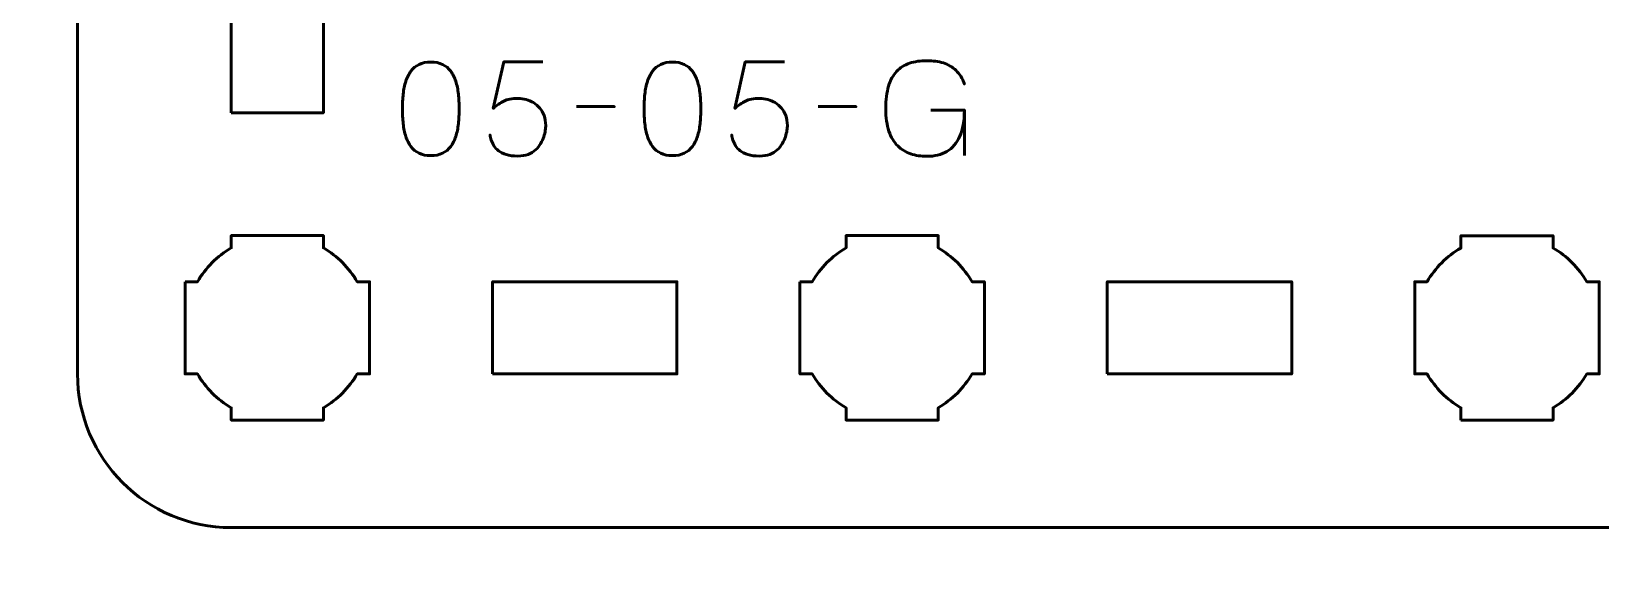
# Model space of a CAD drawing. Header units: centimetres. Extents: x -21 to 0, y -29.7 to 0.
# Drawn here: x -10.3 to -5.2, y -9.86 to -8.1 of the extents above; entities that cross this region are included whole.
import ezdxf

# ---------------------------------------------------------------- set-up
doc = ezdxf.new("R2010")
doc.units = ezdxf.units.CM
doc.header["$MEASUREMENT"] = 0
doc.layers.add('Layer 1', color=7, linetype='Continuous')

msp = doc.modelspace()

# ---------------------------------------------------------------- linework, layer by layer
at = {"layer": 'Layer 1', "lineweight": 53}
for points in [[(-9.65, -8.36222), (-9.35, -8.36222), (-9.35, -7.76222), (-9.65, -7.76222), (-9.65, -8.36222)], [(-8.8, -9.21222), (-8.2, -9.21222), (-8.2, -8.91222), (-8.8, -8.91222), (-8.8, -9.21222)], [(-6.8, -9.21222), (-6.2, -9.21222), (-6.2, -8.91222), (-6.8, -8.91222), (-6.8, -9.21222)]]:
    msp.add_lwpolyline(points, close=True, dxfattribs=at)
at = {"layer": 'Layer 1', "color": 1, "lineweight": 53}
msp.add_open_spline([(-21.00003, -29.19995), (-21.00003, -29.19995), (-21.00003, -2.89992), (-21.00003, -2.89992), (-21.00003, -2.89992), (-21.00003, -2.81709), (-20.93286, -2.74992), (-20.85003, -2.74992), (-20.85003, -2.74992), (-20.7672, -2.74992), (-20.70003, -2.68275), (-20.70003, -2.59992), (-20.70003, -2.59992), (-20.70003, -2.51709), (-20.7672, -2.44992), (-20.85003, -2.44992), (-20.85003, -2.44992), (-20.93286, -2.44992), (-21.00003, -2.38275), (-21.00003, -2.29992), (-21.00003, -2.29992), (-21.00003, -2.21709), (-20.93286, -2.14992), (-20.85003, -2.14992), (-20.85003, -2.14992), (-20.7672, -2.14992), (-20.70003, -2.08275), (-20.70003, -1.99992), (-20.70003, -1.99992), (-20.70003, -1.91709), (-20.7672, -1.84992), (-20.85003, -1.84992), (-20.85003, -1.84992), (-20.93286, -1.84992), (-21.00003, -1.78275), (-21.00003, -1.69992), (-21.00003, -1.69992), (-21.00003, -1.61709), (-20.93286, -1.54992), (-20.85003, -1.54992), (-20.85003, -1.54992), (-20.7672, -1.54992), (-20.70003, -1.48275), (-20.70003, -1.39992), (-20.70003, -1.39992), (-20.70003, -1.31709), (-20.7672, -1.24992), (-20.85003, -1.24992), (-20.85003, -1.24992), (-20.93286, -1.24992), (-21.00003, -1.18275), (-21.00003, -1.09992), (-21.00003, -1.09992), (-21.00003, -1.09992), (-21.00003, -0.49992), (-21.00003, -0.49992), (-21.00003, -0.49992), (-21.00003, -0.22295), (-20.77694, 0.00004), (-20.49994, 0.00004), (-20.49994, 0.00004), (-20.49994, 0.00004), (-0.50008, 0.00004), (-0.50008, 0.00004), (-0.50008, 0.00004), (-0.22294, 0.00004), (0.00002, -0.22295), (0.00002, -0.49992), (0.00002, -0.49992), (0.00002, -0.49992), (0.00002, -29.19995), (0.00002, -29.19995), (0.00002, -29.19995), (0.00002, -29.47695), (-0.22294, -29.70004), (-0.50008, -29.70004), (-0.50008, -29.70004), (-0.50008, -29.70004), (-20.49994, -29.70004), (-20.49994, -29.70004), (-20.49994, -29.70004), (-20.77694, -29.70004), (-21.00003, -29.47695), (-21.00003, -29.19995)], degree=3, knots=[0, 0, 0, 0, 0.047619, 0.047619, 0.047619, 0.047619, 0.0952381, 0.0952381, 0.0952381, 0.0952381, 0.1428571, 0.1428571, 0.1428571, 0.1428571, 0.1904762, 0.1904762, 0.1904762, 0.1904762, 0.2380952, 0.2380952, 0.2380952, 0.2380952, 0.2857143, 0.2857143, 0.2857143, 0.2857143, 0.3333333, 0.3333333, 0.3333333, 0.3333333, 0.3809524, 0.3809524, 0.3809524, 0.3809524, 0.4285714, 0.4285714, 0.4285714, 0.4285714, 0.4761905, 0.4761905, 0.4761905, 0.4761905, 0.5238095, 0.5238095, 0.5238095, 0.5238095, 0.5714286, 0.5714286, 0.5714286, 0.5714286, 0.6190476, 0.6190476, 0.6190476, 0.6190476, 0.6666667, 0.6666667, 0.6666667, 0.6666667, 0.7142857, 0.7142857, 0.7142857, 0.7142857, 0.7619048, 0.7619048, 0.7619048, 0.7619048, 0.8095238, 0.8095238, 0.8095238, 0.8095238, 0.8571429, 0.8571429, 0.8571429, 0.8571429, 0.9047619, 0.9047619, 0.9047619, 0.9047619, 0.952381, 0.952381, 0.952381, 0.952381, 1, 1, 1, 1], dxfattribs=at)
at = {"layer": 'Layer 1', "color": 3, "lineweight": 53}
msp.add_open_spline([(-10.15, -9.21222), (-10.15, -9.21222), (-10.15, -0.91222), (-10.15, -0.91222), (-10.15, -0.91222), (-10.15, -0.63613), (-9.92609, -0.41222), (-9.65, -0.41222), (-9.65, -0.41222), (-9.65, -0.41222), (-1.35, -0.41222), (-1.35, -0.41222), (-1.35, -0.41222), (-1.07391, -0.41222), (-0.85, -0.63613), (-0.85, -0.91222), (-0.85, -0.91222), (-0.85, -0.91222), (-0.85, -9.21222), (-0.85, -9.21222), (-0.85, -9.21222), (-0.85, -9.48831), (-1.07391, -9.71222), (-1.35, -9.71222), (-1.35, -9.71222), (-1.35, -9.71222), (-9.65, -9.71222), (-9.65, -9.71222), (-9.65, -9.71222), (-9.92609, -9.71222), (-10.15, -9.48831), (-10.15, -9.21222)], degree=3, knots=[0, 0, 0, 0, 0.125, 0.125, 0.125, 0.125, 0.25, 0.25, 0.25, 0.25, 0.375, 0.375, 0.375, 0.375, 0.5, 0.5, 0.5, 0.5, 0.625, 0.625, 0.625, 0.625, 0.75, 0.75, 0.75, 0.75, 0.875, 0.875, 0.875, 0.875, 1, 1, 1, 1], dxfattribs=at)
at = {"layer": 'Layer 1', "color": 5, "lineweight": 53}
for points, knots in [([(-9.00076, -8.50185), (-8.98595, -8.50178), (-8.97318, -8.49917), (-8.96252, -8.49409), (-8.96252, -8.49409), (-8.95194, -8.48901), (-8.94312, -8.48174), (-8.93607, -8.4725), (-8.93607, -8.4725), (-8.92908, -8.46319), (-8.92358, -8.45218), (-8.91949, -8.43948), (-8.91949, -8.43948), (-8.91546, -8.42678), (-8.91257, -8.41288), (-8.91095, -8.39764), (-8.91095, -8.39764), (-8.90925, -8.3824), (-8.90841, -8.36638), (-8.90848, -8.34945), (-8.90848, -8.34945), (-8.90841, -8.33259), (-8.90925, -8.31657), (-8.91095, -8.3014), (-8.91095, -8.3014), (-8.91257, -8.28623), (-8.91546, -8.27226), (-8.91949, -8.25956), (-8.91949, -8.25956), (-8.92358, -8.24693), (-8.92908, -8.23593), (-8.93607, -8.22654), (-8.93607, -8.22654), (-8.94312, -8.21723), (-8.95194, -8.20996), (-8.96252, -8.20488), (-8.96252, -8.20488), (-8.97318, -8.19973), (-8.98595, -8.19712), (-9.00076, -8.19705), (-9.00076, -8.19705), (-9.01558, -8.19712), (-9.02835, -8.19973), (-9.03901, -8.20488), (-9.03901, -8.20488), (-9.04959, -8.20996), (-9.05841, -8.21723), (-9.06546, -8.22654), (-9.06546, -8.22654), (-9.07245, -8.23593), (-9.07795, -8.24693), (-9.08204, -8.25956), (-9.08204, -8.25956), (-9.08607, -8.27226), (-9.08896, -8.28623), (-9.09058, -8.3014), (-9.09058, -8.3014), (-9.09227, -8.31657), (-9.09312, -8.33259), (-9.09305, -8.34945), (-9.09305, -8.34945), (-9.09312, -8.36638), (-9.09227, -8.3824), (-9.09058, -8.39764), (-9.09058, -8.39764), (-9.08896, -8.41288), (-9.08607, -8.42678), (-9.08204, -8.43948), (-9.08204, -8.43948), (-9.07795, -8.45218), (-9.07245, -8.46319), (-9.06546, -8.4725), (-9.06546, -8.4725), (-9.05841, -8.48174), (-9.04959, -8.48901), (-9.03901, -8.49409), (-9.03901, -8.49409), (-9.02835, -8.49917), (-9.01558, -8.50178), (-9.00076, -8.50185)], [0, 0, 0, 0, 0.05, 0.05, 0.05, 0.05, 0.1, 0.1, 0.1, 0.1, 0.15, 0.15, 0.15, 0.15, 0.2, 0.2, 0.2, 0.2, 0.25, 0.25, 0.25, 0.25, 0.3, 0.3, 0.3, 0.3, 0.35, 0.35, 0.35, 0.35, 0.4, 0.4, 0.4, 0.4, 0.45, 0.45, 0.45, 0.45, 0.5, 0.5, 0.5, 0.5, 0.55, 0.55, 0.55, 0.55, 0.6, 0.6, 0.6, 0.6, 0.65, 0.65, 0.65, 0.65, 0.7, 0.7, 0.7, 0.7, 0.75, 0.75, 0.75, 0.75, 0.8, 0.8, 0.8, 0.8, 0.85, 0.85, 0.85, 0.85, 0.9, 0.9, 0.9, 0.9, 0.95, 0.95, 0.95, 0.95, 1, 1, 1, 1]), ([(-9.00076, -8.50185), (-8.98595, -8.50178), (-8.97318, -8.49917), (-8.96252, -8.49409), (-8.96252, -8.49409), (-8.95194, -8.48901), (-8.94312, -8.48174), (-8.93607, -8.4725), (-8.93607, -8.4725), (-8.92908, -8.46319), (-8.92358, -8.45218), (-8.91949, -8.43948), (-8.91949, -8.43948), (-8.91546, -8.42678), (-8.91257, -8.41288), (-8.91095, -8.39764), (-8.91095, -8.39764), (-8.90925, -8.3824), (-8.90841, -8.36638), (-8.90848, -8.34945), (-8.90848, -8.34945), (-8.90841, -8.33259), (-8.90925, -8.31657), (-8.91095, -8.3014), (-8.91095, -8.3014), (-8.91257, -8.28623), (-8.91546, -8.27226), (-8.91949, -8.25956), (-8.91949, -8.25956), (-8.92358, -8.24693), (-8.92908, -8.23593), (-8.93607, -8.22654), (-8.93607, -8.22654), (-8.94312, -8.21723), (-8.95194, -8.20996), (-8.96252, -8.20488), (-8.96252, -8.20488), (-8.97318, -8.19973), (-8.98595, -8.19712), (-9.00076, -8.19705), (-9.00076, -8.19705), (-9.01558, -8.19712), (-9.02835, -8.19973), (-9.03901, -8.20488), (-9.03901, -8.20488), (-9.04959, -8.20996), (-9.05841, -8.21723), (-9.06546, -8.22654), (-9.06546, -8.22654), (-9.07245, -8.23593), (-9.07795, -8.24693), (-9.08204, -8.25956), (-9.08204, -8.25956), (-9.08607, -8.27226), (-9.08896, -8.28623), (-9.09058, -8.3014), (-9.09058, -8.3014), (-9.09227, -8.31657), (-9.09312, -8.33259), (-9.09305, -8.34945), (-9.09305, -8.34945), (-9.09312, -8.36638), (-9.09227, -8.3824), (-9.09058, -8.39764), (-9.09058, -8.39764), (-9.08896, -8.41288), (-9.08607, -8.42678), (-9.08204, -8.43948), (-9.08204, -8.43948), (-9.07795, -8.45218), (-9.07245, -8.46319), (-9.06546, -8.4725), (-9.06546, -8.4725), (-9.05841, -8.48174), (-9.04959, -8.48901), (-9.03901, -8.49409), (-9.03901, -8.49409), (-9.02835, -8.49917), (-9.01558, -8.50178), (-9.00076, -8.50185)], [0, 0, 0, 0, 0.05, 0.05, 0.05, 0.05, 0.1, 0.1, 0.1, 0.1, 0.15, 0.15, 0.15, 0.15, 0.2, 0.2, 0.2, 0.2, 0.25, 0.25, 0.25, 0.25, 0.3, 0.3, 0.3, 0.3, 0.35, 0.35, 0.35, 0.35, 0.4, 0.4, 0.4, 0.4, 0.45, 0.45, 0.45, 0.45, 0.5, 0.5, 0.5, 0.5, 0.55, 0.55, 0.55, 0.55, 0.6, 0.6, 0.6, 0.6, 0.65, 0.65, 0.65, 0.65, 0.7, 0.7, 0.7, 0.7, 0.75, 0.75, 0.75, 0.75, 0.8, 0.8, 0.8, 0.8, 0.85, 0.85, 0.85, 0.85, 0.9, 0.9, 0.9, 0.9, 0.95, 0.95, 0.95, 0.95, 1, 1, 1, 1]), ([(-8.6367, -8.19663), (-8.6367, -8.19663), (-8.7637, -8.19663), (-8.7637, -8.19663), (-8.7637, -8.19663), (-8.7637, -8.19663), (-8.79757, -8.34818), (-8.79757, -8.34818), (-8.79757, -8.34818), (-8.79164, -8.3431), (-8.786, -8.33852), (-8.78056, -8.33449), (-8.78056, -8.33449), (-8.7752, -8.33047), (-8.76956, -8.32709), (-8.76356, -8.32426), (-8.76356, -8.32426), (-8.75763, -8.32144), (-8.75086, -8.31932), (-8.74324, -8.31784), (-8.74324, -8.31784), (-8.73569, -8.31636), (-8.72666, -8.31558), (-8.71629, -8.31558), (-8.71629, -8.31558), (-8.70782, -8.31558), (-8.69935, -8.31671), (-8.69089, -8.31904), (-8.69089, -8.31904), (-8.68242, -8.3213), (-8.67438, -8.32476), (-8.66676, -8.32934), (-8.66676, -8.32934), (-8.65907, -8.334), (-8.65229, -8.33979), (-8.64637, -8.34677), (-8.64637, -8.34677), (-8.64037, -8.35376), (-8.63564, -8.36194), (-8.63226, -8.37132), (-8.63226, -8.37132), (-8.6288, -8.38071), (-8.62704, -8.39136), (-8.62697, -8.40321), (-8.62697, -8.40321), (-8.62689, -8.40759), (-8.62739, -8.41309), (-8.62838, -8.41958), (-8.62838, -8.41958), (-8.62929, -8.42607), (-8.63099, -8.43313), (-8.63339, -8.44061), (-8.63339, -8.44061), (-8.63578, -8.44809), (-8.63917, -8.4555), (-8.64347, -8.46283), (-8.64347, -8.46283), (-8.64778, -8.47017), (-8.65328, -8.47687), (-8.65991, -8.48294), (-8.65991, -8.48294), (-8.66655, -8.48901), (-8.67459, -8.49388), (-8.68397, -8.49755), (-8.68397, -8.49755), (-8.69343, -8.50114), (-8.70451, -8.50305), (-8.71713, -8.50312), (-8.71713, -8.50312), (-8.73223, -8.50305), (-8.74493, -8.50143), (-8.75523, -8.49839), (-8.75523, -8.49839), (-8.76554, -8.49529), (-8.77393, -8.49127), (-8.78042, -8.48619), (-8.78042, -8.48619), (-8.78698, -8.48111), (-8.79206, -8.47553), (-8.79573, -8.46947), (-8.79573, -8.46947), (-8.7994, -8.4634), (-8.80215, -8.45733), (-8.80399, -8.45126), (-8.80399, -8.45126), (-8.80582, -8.44519), (-8.80723, -8.43962), (-8.80815, -8.43454), (-8.80815, -8.43454), (-8.80723, -8.43962), (-8.80582, -8.44519), (-8.80399, -8.45126), (-8.80399, -8.45126), (-8.80215, -8.45733), (-8.7994, -8.4634), (-8.79573, -8.46947), (-8.79573, -8.46947), (-8.79206, -8.47553), (-8.78698, -8.48111), (-8.78042, -8.48619), (-8.78042, -8.48619), (-8.77393, -8.49127), (-8.76554, -8.49529), (-8.75523, -8.49839), (-8.75523, -8.49839), (-8.74493, -8.50143), (-8.73223, -8.50305), (-8.71713, -8.50312), (-8.71713, -8.50312), (-8.70451, -8.50305), (-8.69343, -8.50114), (-8.68397, -8.49755), (-8.68397, -8.49755), (-8.67459, -8.49388), (-8.66655, -8.48901), (-8.65991, -8.48294), (-8.65991, -8.48294), (-8.65328, -8.47687), (-8.64778, -8.47017), (-8.64347, -8.46283), (-8.64347, -8.46283), (-8.63917, -8.4555), (-8.63578, -8.44809), (-8.63339, -8.44061), (-8.63339, -8.44061), (-8.63099, -8.43313), (-8.62929, -8.42607), (-8.62838, -8.41958), (-8.62838, -8.41958), (-8.62739, -8.41309), (-8.62689, -8.40759), (-8.62697, -8.40321), (-8.62697, -8.40321), (-8.62704, -8.39136), (-8.6288, -8.38071), (-8.63226, -8.37132), (-8.63226, -8.37132), (-8.63564, -8.36194), (-8.64037, -8.35376), (-8.64637, -8.34677), (-8.64637, -8.34677), (-8.65229, -8.33979), (-8.65907, -8.334), (-8.66676, -8.32934), (-8.66676, -8.32934), (-8.67438, -8.32476), (-8.68242, -8.3213), (-8.69089, -8.31904), (-8.69089, -8.31904), (-8.69935, -8.31671), (-8.70782, -8.31558), (-8.71629, -8.31558), (-8.71629, -8.31558), (-8.72666, -8.31558), (-8.73569, -8.31636), (-8.74324, -8.31784), (-8.74324, -8.31784), (-8.75086, -8.31932), (-8.75763, -8.32144), (-8.76356, -8.32426), (-8.76356, -8.32426), (-8.76956, -8.32709), (-8.7752, -8.33047), (-8.78056, -8.33449), (-8.78056, -8.33449), (-8.786, -8.33852), (-8.79164, -8.3431), (-8.79757, -8.34818), (-8.79757, -8.34818), (-8.79757, -8.34818), (-8.7637, -8.19663), (-8.7637, -8.19663), (-8.7637, -8.19663), (-8.7637, -8.19663), (-8.6367, -8.19663), (-8.6367, -8.19663)], [0, 0, 0, 0, 0.0227273, 0.0227273, 0.0227273, 0.0227273, 0.0454545, 0.0454545, 0.0454545, 0.0454545, 0.0681818, 0.0681818, 0.0681818, 0.0681818, 0.0909091, 0.0909091, 0.0909091, 0.0909091, 0.1136364, 0.1136364, 0.1136364, 0.1136364, 0.1363636, 0.1363636, 0.1363636, 0.1363636, 0.1590909, 0.1590909, 0.1590909, 0.1590909, 0.1818182, 0.1818182, 0.1818182, 0.1818182, 0.2045455, 0.2045455, 0.2045455, 0.2045455, 0.2272727, 0.2272727, 0.2272727, 0.2272727, 0.25, 0.25, 0.25, 0.25, 0.2727273, 0.2727273, 0.2727273, 0.2727273, 0.2954545, 0.2954545, 0.2954545, 0.2954545, 0.3181818, 0.3181818, 0.3181818, 0.3181818, 0.3409091, 0.3409091, 0.3409091, 0.3409091, 0.3636364, 0.3636364, 0.3636364, 0.3636364, 0.3863636, 0.3863636, 0.3863636, 0.3863636, 0.4090909, 0.4090909, 0.4090909, 0.4090909, 0.4318182, 0.4318182, 0.4318182, 0.4318182, 0.4545455, 0.4545455, 0.4545455, 0.4545455, 0.4772727, 0.4772727, 0.4772727, 0.4772727, 0.5, 0.5, 0.5, 0.5, 0.5227273, 0.5227273, 0.5227273, 0.5227273, 0.5454545, 0.5454545, 0.5454545, 0.5454545, 0.5681818, 0.5681818, 0.5681818, 0.5681818, 0.5909091, 0.5909091, 0.5909091, 0.5909091, 0.6136364, 0.6136364, 0.6136364, 0.6136364, 0.6363636, 0.6363636, 0.6363636, 0.6363636, 0.6590909, 0.6590909, 0.6590909, 0.6590909, 0.6818182, 0.6818182, 0.6818182, 0.6818182, 0.7045455, 0.7045455, 0.7045455, 0.7045455, 0.7272727, 0.7272727, 0.7272727, 0.7272727, 0.75, 0.75, 0.75, 0.75, 0.7727273, 0.7727273, 0.7727273, 0.7727273, 0.7954545, 0.7954545, 0.7954545, 0.7954545, 0.8181818, 0.8181818, 0.8181818, 0.8181818, 0.8409091, 0.8409091, 0.8409091, 0.8409091, 0.8636364, 0.8636364, 0.8636364, 0.8636364, 0.8863636, 0.8863636, 0.8863636, 0.8863636, 0.9090909, 0.9090909, 0.9090909, 0.9090909, 0.9318182, 0.9318182, 0.9318182, 0.9318182, 0.9545455, 0.9545455, 0.9545455, 0.9545455, 0.9772727, 0.9772727, 0.9772727, 0.9772727, 1, 1, 1, 1]), ([(-8.21464, -8.50185), (-8.19983, -8.50178), (-8.18706, -8.49917), (-8.1764, -8.49409), (-8.1764, -8.49409), (-8.16582, -8.48901), (-8.157, -8.48174), (-8.14995, -8.4725), (-8.14995, -8.4725), (-8.14296, -8.46319), (-8.13746, -8.45218), (-8.13337, -8.43948), (-8.13337, -8.43948), (-8.12934, -8.42678), (-8.12645, -8.41288), (-8.12483, -8.39764), (-8.12483, -8.39764), (-8.12313, -8.3824), (-8.12229, -8.36638), (-8.12236, -8.34945), (-8.12236, -8.34945), (-8.12229, -8.33259), (-8.12313, -8.31657), (-8.12483, -8.3014), (-8.12483, -8.3014), (-8.12645, -8.28623), (-8.12934, -8.27226), (-8.13337, -8.25956), (-8.13337, -8.25956), (-8.13746, -8.24693), (-8.14296, -8.23593), (-8.14995, -8.22654), (-8.14995, -8.22654), (-8.157, -8.21723), (-8.16582, -8.20996), (-8.1764, -8.20488), (-8.1764, -8.20488), (-8.18706, -8.19973), (-8.19983, -8.19712), (-8.21464, -8.19705), (-8.21464, -8.19705), (-8.22946, -8.19712), (-8.24223, -8.19973), (-8.25289, -8.20488), (-8.25289, -8.20488), (-8.26347, -8.20996), (-8.27229, -8.21723), (-8.27934, -8.22654), (-8.27934, -8.22654), (-8.28633, -8.23593), (-8.29183, -8.24693), (-8.29592, -8.25956), (-8.29592, -8.25956), (-8.29995, -8.27226), (-8.30284, -8.28623), (-8.30446, -8.3014), (-8.30446, -8.3014), (-8.30615, -8.31657), (-8.307, -8.33259), (-8.30693, -8.34945), (-8.30693, -8.34945), (-8.307, -8.36638), (-8.30615, -8.3824), (-8.30446, -8.39764), (-8.30446, -8.39764), (-8.30284, -8.41288), (-8.29995, -8.42678), (-8.29592, -8.43948), (-8.29592, -8.43948), (-8.29183, -8.45218), (-8.28633, -8.46319), (-8.27934, -8.4725), (-8.27934, -8.4725), (-8.27229, -8.48174), (-8.26347, -8.48901), (-8.25289, -8.49409), (-8.25289, -8.49409), (-8.24223, -8.49917), (-8.22946, -8.50178), (-8.21464, -8.50185)], [0, 0, 0, 0, 0.05, 0.05, 0.05, 0.05, 0.1, 0.1, 0.1, 0.1, 0.15, 0.15, 0.15, 0.15, 0.2, 0.2, 0.2, 0.2, 0.25, 0.25, 0.25, 0.25, 0.3, 0.3, 0.3, 0.3, 0.35, 0.35, 0.35, 0.35, 0.4, 0.4, 0.4, 0.4, 0.45, 0.45, 0.45, 0.45, 0.5, 0.5, 0.5, 0.5, 0.55, 0.55, 0.55, 0.55, 0.6, 0.6, 0.6, 0.6, 0.65, 0.65, 0.65, 0.65, 0.7, 0.7, 0.7, 0.7, 0.75, 0.75, 0.75, 0.75, 0.8, 0.8, 0.8, 0.8, 0.85, 0.85, 0.85, 0.85, 0.9, 0.9, 0.9, 0.9, 0.95, 0.95, 0.95, 0.95, 1, 1, 1, 1]), ([(-8.21464, -8.50185), (-8.19983, -8.50178), (-8.18706, -8.49917), (-8.1764, -8.49409), (-8.1764, -8.49409), (-8.16582, -8.48901), (-8.157, -8.48174), (-8.14995, -8.4725), (-8.14995, -8.4725), (-8.14296, -8.46319), (-8.13746, -8.45218), (-8.13337, -8.43948), (-8.13337, -8.43948), (-8.12934, -8.42678), (-8.12645, -8.41288), (-8.12483, -8.39764), (-8.12483, -8.39764), (-8.12313, -8.3824), (-8.12229, -8.36638), (-8.12236, -8.34945), (-8.12236, -8.34945), (-8.12229, -8.33259), (-8.12313, -8.31657), (-8.12483, -8.3014), (-8.12483, -8.3014), (-8.12645, -8.28623), (-8.12934, -8.27226), (-8.13337, -8.25956), (-8.13337, -8.25956), (-8.13746, -8.24693), (-8.14296, -8.23593), (-8.14995, -8.22654), (-8.14995, -8.22654), (-8.157, -8.21723), (-8.16582, -8.20996), (-8.1764, -8.20488), (-8.1764, -8.20488), (-8.18706, -8.19973), (-8.19983, -8.19712), (-8.21464, -8.19705), (-8.21464, -8.19705), (-8.22946, -8.19712), (-8.24223, -8.19973), (-8.25289, -8.20488), (-8.25289, -8.20488), (-8.26347, -8.20996), (-8.27229, -8.21723), (-8.27934, -8.22654), (-8.27934, -8.22654), (-8.28633, -8.23593), (-8.29183, -8.24693), (-8.29592, -8.25956), (-8.29592, -8.25956), (-8.29995, -8.27226), (-8.30284, -8.28623), (-8.30446, -8.3014), (-8.30446, -8.3014), (-8.30615, -8.31657), (-8.307, -8.33259), (-8.30693, -8.34945), (-8.30693, -8.34945), (-8.307, -8.36638), (-8.30615, -8.3824), (-8.30446, -8.39764), (-8.30446, -8.39764), (-8.30284, -8.41288), (-8.29995, -8.42678), (-8.29592, -8.43948), (-8.29592, -8.43948), (-8.29183, -8.45218), (-8.28633, -8.46319), (-8.27934, -8.4725), (-8.27934, -8.4725), (-8.27229, -8.48174), (-8.26347, -8.48901), (-8.25289, -8.49409), (-8.25289, -8.49409), (-8.24223, -8.49917), (-8.22946, -8.50178), (-8.21464, -8.50185)], [0, 0, 0, 0, 0.05, 0.05, 0.05, 0.05, 0.1, 0.1, 0.1, 0.1, 0.15, 0.15, 0.15, 0.15, 0.2, 0.2, 0.2, 0.2, 0.25, 0.25, 0.25, 0.25, 0.3, 0.3, 0.3, 0.3, 0.35, 0.35, 0.35, 0.35, 0.4, 0.4, 0.4, 0.4, 0.45, 0.45, 0.45, 0.45, 0.5, 0.5, 0.5, 0.5, 0.55, 0.55, 0.55, 0.55, 0.6, 0.6, 0.6, 0.6, 0.65, 0.65, 0.65, 0.65, 0.7, 0.7, 0.7, 0.7, 0.75, 0.75, 0.75, 0.75, 0.8, 0.8, 0.8, 0.8, 0.85, 0.85, 0.85, 0.85, 0.9, 0.9, 0.9, 0.9, 0.95, 0.95, 0.95, 0.95, 1, 1, 1, 1]), ([(-7.85058, -8.19663), (-7.85058, -8.19663), (-7.97758, -8.19663), (-7.97758, -8.19663), (-7.97758, -8.19663), (-7.97758, -8.19663), (-8.01145, -8.34818), (-8.01145, -8.34818), (-8.01145, -8.34818), (-8.00552, -8.3431), (-7.99988, -8.33852), (-7.99444, -8.33449), (-7.99444, -8.33449), (-7.98908, -8.33047), (-7.98344, -8.32709), (-7.97744, -8.32426), (-7.97744, -8.32426), (-7.97151, -8.32144), (-7.96474, -8.31932), (-7.95712, -8.31784), (-7.95712, -8.31784), (-7.94957, -8.31636), (-7.94054, -8.31558), (-7.93017, -8.31558), (-7.93017, -8.31558), (-7.9217, -8.31558), (-7.91323, -8.31671), (-7.90477, -8.31904), (-7.90477, -8.31904), (-7.8963, -8.3213), (-7.88826, -8.32476), (-7.88064, -8.32934), (-7.88064, -8.32934), (-7.87295, -8.334), (-7.86617, -8.33979), (-7.86025, -8.34677), (-7.86025, -8.34677), (-7.85425, -8.35376), (-7.84952, -8.36194), (-7.84614, -8.37132), (-7.84614, -8.37132), (-7.84268, -8.38071), (-7.84092, -8.39136), (-7.84085, -8.40321), (-7.84085, -8.40321), (-7.84077, -8.40759), (-7.84127, -8.41309), (-7.84226, -8.41958), (-7.84226, -8.41958), (-7.84317, -8.42607), (-7.84487, -8.43313), (-7.84727, -8.44061), (-7.84727, -8.44061), (-7.84966, -8.44809), (-7.85305, -8.4555), (-7.85735, -8.46283), (-7.85735, -8.46283), (-7.86166, -8.47017), (-7.86716, -8.47687), (-7.87379, -8.48294), (-7.87379, -8.48294), (-7.88043, -8.48901), (-7.88847, -8.49388), (-7.89785, -8.49755), (-7.89785, -8.49755), (-7.90731, -8.50114), (-7.91839, -8.50305), (-7.93101, -8.50312), (-7.93101, -8.50312), (-7.94611, -8.50305), (-7.95881, -8.50143), (-7.96911, -8.49839), (-7.96911, -8.49839), (-7.97942, -8.49529), (-7.98781, -8.49127), (-7.9943, -8.48619), (-7.9943, -8.48619), (-8.00086, -8.48111), (-8.00594, -8.47553), (-8.00961, -8.46947), (-8.00961, -8.46947), (-8.01328, -8.4634), (-8.01603, -8.45733), (-8.01787, -8.45126), (-8.01787, -8.45126), (-8.0197, -8.44519), (-8.02111, -8.43962), (-8.02203, -8.43454), (-8.02203, -8.43454), (-8.02111, -8.43962), (-8.0197, -8.44519), (-8.01787, -8.45126), (-8.01787, -8.45126), (-8.01603, -8.45733), (-8.01328, -8.4634), (-8.00961, -8.46947), (-8.00961, -8.46947), (-8.00594, -8.47553), (-8.00086, -8.48111), (-7.9943, -8.48619), (-7.9943, -8.48619), (-7.98781, -8.49127), (-7.97942, -8.49529), (-7.96911, -8.49839), (-7.96911, -8.49839), (-7.95881, -8.50143), (-7.94611, -8.50305), (-7.93101, -8.50312), (-7.93101, -8.50312), (-7.91839, -8.50305), (-7.90731, -8.50114), (-7.89785, -8.49755), (-7.89785, -8.49755), (-7.88847, -8.49388), (-7.88043, -8.48901), (-7.87379, -8.48294), (-7.87379, -8.48294), (-7.86716, -8.47687), (-7.86166, -8.47017), (-7.85735, -8.46283), (-7.85735, -8.46283), (-7.85305, -8.4555), (-7.84966, -8.44809), (-7.84727, -8.44061), (-7.84727, -8.44061), (-7.84487, -8.43313), (-7.84317, -8.42607), (-7.84226, -8.41958), (-7.84226, -8.41958), (-7.84127, -8.41309), (-7.84077, -8.40759), (-7.84085, -8.40321), (-7.84085, -8.40321), (-7.84092, -8.39136), (-7.84268, -8.38071), (-7.84614, -8.37132), (-7.84614, -8.37132), (-7.84952, -8.36194), (-7.85425, -8.35376), (-7.86025, -8.34677), (-7.86025, -8.34677), (-7.86617, -8.33979), (-7.87295, -8.334), (-7.88064, -8.32934), (-7.88064, -8.32934), (-7.88826, -8.32476), (-7.8963, -8.3213), (-7.90477, -8.31904), (-7.90477, -8.31904), (-7.91323, -8.31671), (-7.9217, -8.31558), (-7.93017, -8.31558), (-7.93017, -8.31558), (-7.94054, -8.31558), (-7.94957, -8.31636), (-7.95712, -8.31784), (-7.95712, -8.31784), (-7.96474, -8.31932), (-7.97151, -8.32144), (-7.97744, -8.32426), (-7.97744, -8.32426), (-7.98344, -8.32709), (-7.98908, -8.33047), (-7.99444, -8.33449), (-7.99444, -8.33449), (-7.99988, -8.33852), (-8.00552, -8.3431), (-8.01145, -8.34818), (-8.01145, -8.34818), (-8.01145, -8.34818), (-7.97758, -8.19663), (-7.97758, -8.19663), (-7.97758, -8.19663), (-7.97758, -8.19663), (-7.85058, -8.19663), (-7.85058, -8.19663)], [0, 0, 0, 0, 0.0227273, 0.0227273, 0.0227273, 0.0227273, 0.0454545, 0.0454545, 0.0454545, 0.0454545, 0.0681818, 0.0681818, 0.0681818, 0.0681818, 0.0909091, 0.0909091, 0.0909091, 0.0909091, 0.1136364, 0.1136364, 0.1136364, 0.1136364, 0.1363636, 0.1363636, 0.1363636, 0.1363636, 0.1590909, 0.1590909, 0.1590909, 0.1590909, 0.1818182, 0.1818182, 0.1818182, 0.1818182, 0.2045455, 0.2045455, 0.2045455, 0.2045455, 0.2272727, 0.2272727, 0.2272727, 0.2272727, 0.25, 0.25, 0.25, 0.25, 0.2727273, 0.2727273, 0.2727273, 0.2727273, 0.2954545, 0.2954545, 0.2954545, 0.2954545, 0.3181818, 0.3181818, 0.3181818, 0.3181818, 0.3409091, 0.3409091, 0.3409091, 0.3409091, 0.3636364, 0.3636364, 0.3636364, 0.3636364, 0.3863636, 0.3863636, 0.3863636, 0.3863636, 0.4090909, 0.4090909, 0.4090909, 0.4090909, 0.4318182, 0.4318182, 0.4318182, 0.4318182, 0.4545455, 0.4545455, 0.4545455, 0.4545455, 0.4772727, 0.4772727, 0.4772727, 0.4772727, 0.5, 0.5, 0.5, 0.5, 0.5227273, 0.5227273, 0.5227273, 0.5227273, 0.5454545, 0.5454545, 0.5454545, 0.5454545, 0.5681818, 0.5681818, 0.5681818, 0.5681818, 0.5909091, 0.5909091, 0.5909091, 0.5909091, 0.6136364, 0.6136364, 0.6136364, 0.6136364, 0.6363636, 0.6363636, 0.6363636, 0.6363636, 0.6590909, 0.6590909, 0.6590909, 0.6590909, 0.6818182, 0.6818182, 0.6818182, 0.6818182, 0.7045455, 0.7045455, 0.7045455, 0.7045455, 0.7272727, 0.7272727, 0.7272727, 0.7272727, 0.75, 0.75, 0.75, 0.75, 0.7727273, 0.7727273, 0.7727273, 0.7727273, 0.7954545, 0.7954545, 0.7954545, 0.7954545, 0.8181818, 0.8181818, 0.8181818, 0.8181818, 0.8409091, 0.8409091, 0.8409091, 0.8409091, 0.8636364, 0.8636364, 0.8636364, 0.8636364, 0.8863636, 0.8863636, 0.8863636, 0.8863636, 0.9090909, 0.9090909, 0.9090909, 0.9090909, 0.9318182, 0.9318182, 0.9318182, 0.9318182, 0.9545455, 0.9545455, 0.9545455, 0.9545455, 0.9772727, 0.9772727, 0.9772727, 0.9772727, 1, 1, 1, 1]), ([(-7.37391, -8.35368), (-7.37391, -8.35368), (-7.26512, -8.35368), (-7.26512, -8.35368), (-7.26512, -8.35368), (-7.26526, -8.38833), (-7.2702, -8.41676), (-7.28008, -8.43891), (-7.28008, -8.43891), (-7.28995, -8.46114), (-7.30392, -8.47751), (-7.32213, -8.48816), (-7.32213, -8.48816), (-7.34033, -8.49875), (-7.36192, -8.50404), (-7.38704, -8.50397), (-7.38704, -8.50397), (-7.40588, -8.50404), (-7.42337, -8.50143), (-7.43953, -8.49599), (-7.43953, -8.49599), (-7.45569, -8.49063), (-7.46987, -8.48188), (-7.48201, -8.46982), (-7.48201, -8.46982), (-7.49414, -8.45775), (-7.50367, -8.44181), (-7.51044, -8.42198), (-7.51044, -8.42198), (-7.51721, -8.40216), (-7.52067, -8.37781), (-7.52081, -8.34903), (-7.52081, -8.34903), (-7.52074, -8.3201), (-7.51771, -8.29569), (-7.51171, -8.27565), (-7.51171, -8.27565), (-7.50564, -8.25568), (-7.49689, -8.2396), (-7.48532, -8.22739), (-7.48532, -8.22739), (-7.47382, -8.21526), (-7.45978, -8.20644), (-7.44327, -8.20093), (-7.44327, -8.20093), (-7.42676, -8.19543), (-7.40806, -8.19275), (-7.38704, -8.19282), (-7.38704, -8.19282), (-7.36707, -8.19275), (-7.34915, -8.19522), (-7.3332, -8.20023), (-7.3332, -8.20023), (-7.31726, -8.20524), (-7.30357, -8.21328), (-7.29214, -8.22436), (-7.29214, -8.22436), (-7.28064, -8.23543), (-7.27168, -8.25004), (-7.26512, -8.26817), (-7.26512, -8.26817), (-7.27168, -8.25004), (-7.28064, -8.23543), (-7.29214, -8.22436), (-7.29214, -8.22436), (-7.30357, -8.21328), (-7.31726, -8.20524), (-7.3332, -8.20023), (-7.3332, -8.20023), (-7.34915, -8.19522), (-7.36707, -8.19275), (-7.38704, -8.19282), (-7.38704, -8.19282), (-7.40806, -8.19275), (-7.42676, -8.19543), (-7.44327, -8.20093), (-7.44327, -8.20093), (-7.45978, -8.20644), (-7.47382, -8.21526), (-7.48532, -8.22739), (-7.48532, -8.22739), (-7.49689, -8.2396), (-7.50564, -8.25568), (-7.51171, -8.27565), (-7.51171, -8.27565), (-7.51771, -8.29569), (-7.52074, -8.3201), (-7.52081, -8.34903), (-7.52081, -8.34903), (-7.52067, -8.37781), (-7.51721, -8.40216), (-7.51044, -8.42198), (-7.51044, -8.42198), (-7.50367, -8.44181), (-7.49414, -8.45775), (-7.48201, -8.46982), (-7.48201, -8.46982), (-7.46987, -8.48188), (-7.45569, -8.49063), (-7.43953, -8.49599), (-7.43953, -8.49599), (-7.42337, -8.50143), (-7.40588, -8.50404), (-7.38704, -8.50397), (-7.38704, -8.50397), (-7.36192, -8.50404), (-7.34033, -8.49875), (-7.32213, -8.48816), (-7.32213, -8.48816), (-7.30392, -8.47751), (-7.28995, -8.46114), (-7.28008, -8.43891), (-7.28008, -8.43891), (-7.2702, -8.41676), (-7.26526, -8.38833), (-7.26512, -8.35368), (-7.26512, -8.35368), (-7.26512, -8.35368), (-7.37391, -8.35368), (-7.37391, -8.35368)], [0, 0, 0, 0, 0.0333333, 0.0333333, 0.0333333, 0.0333333, 0.0666667, 0.0666667, 0.0666667, 0.0666667, 0.1, 0.1, 0.1, 0.1, 0.1333333, 0.1333333, 0.1333333, 0.1333333, 0.1666667, 0.1666667, 0.1666667, 0.1666667, 0.2, 0.2, 0.2, 0.2, 0.2333333, 0.2333333, 0.2333333, 0.2333333, 0.2666667, 0.2666667, 0.2666667, 0.2666667, 0.3, 0.3, 0.3, 0.3, 0.3333333, 0.3333333, 0.3333333, 0.3333333, 0.3666667, 0.3666667, 0.3666667, 0.3666667, 0.4, 0.4, 0.4, 0.4, 0.4333333, 0.4333333, 0.4333333, 0.4333333, 0.4666667, 0.4666667, 0.4666667, 0.4666667, 0.5, 0.5, 0.5, 0.5, 0.5333333, 0.5333333, 0.5333333, 0.5333333, 0.5666667, 0.5666667, 0.5666667, 0.5666667, 0.6, 0.6, 0.6, 0.6, 0.6333333, 0.6333333, 0.6333333, 0.6333333, 0.6666667, 0.6666667, 0.6666667, 0.6666667, 0.7, 0.7, 0.7, 0.7, 0.7333333, 0.7333333, 0.7333333, 0.7333333, 0.7666667, 0.7666667, 0.7666667, 0.7666667, 0.8, 0.8, 0.8, 0.8, 0.8333333, 0.8333333, 0.8333333, 0.8333333, 0.8666667, 0.8666667, 0.8666667, 0.8666667, 0.9, 0.9, 0.9, 0.9, 0.9333333, 0.9333333, 0.9333333, 0.9333333, 0.9666667, 0.9666667, 0.9666667, 0.9666667, 1, 1, 1, 1]), ([(-8.52706, -8.34225), (-8.52706, -8.34225), (-8.40387, -8.34225), (-8.40387, -8.34225), (-8.40387, -8.34225), (-8.40387, -8.34225), (-8.52706, -8.34225), (-8.52706, -8.34225)], [0, 0, 0, 0, 0.5, 0.5, 0.5, 0.5, 1, 1, 1, 1]), ([(-7.74094, -8.34225), (-7.74094, -8.34225), (-7.61775, -8.34225), (-7.61775, -8.34225), (-7.61775, -8.34225), (-7.61775, -8.34225), (-7.74094, -8.34225), (-7.74094, -8.34225)], [0, 0, 0, 0, 0.5, 0.5, 0.5, 0.5, 1, 1, 1, 1]), ([(-7.26512, -8.50185), (-7.26512, -8.50185), (-7.26512, -8.35368), (-7.26512, -8.35368), (-7.26512, -8.35368), (-7.26512, -8.35368), (-7.26512, -8.50185), (-7.26512, -8.50185)], [0, 0, 0, 0, 0.5, 0.5, 0.5, 0.5, 1, 1, 1, 1])]:
    msp.add_open_spline(points, degree=3, knots=knots, dxfattribs=at)
at = {"layer": 'Layer 1', "lineweight": 53}
for points in [[(-9.8, -8.91222), (-9.8, -8.91222), (-9.75985, -8.91222), (-9.75985, -8.91222), (-9.75985, -8.91222), (-9.7335, -8.86669), (-9.69553, -8.82872), (-9.65, -8.80237), (-9.65, -8.80237), (-9.65, -8.80237), (-9.65, -8.76222), (-9.65, -8.76222), (-9.65, -8.76222), (-9.65, -8.76222), (-9.5, -8.76222), (-9.5, -8.76222), (-9.5, -8.76222), (-9.5, -8.76222), (-9.35, -8.76222), (-9.35, -8.76222), (-9.35, -8.76222), (-9.35, -8.76222), (-9.35, -8.80237), (-9.35, -8.80237), (-9.35, -8.80237), (-9.30447, -8.82872), (-9.2665, -8.86669), (-9.24015, -8.91222), (-9.24015, -8.91222), (-9.24015, -8.91222), (-9.2, -8.91222), (-9.2, -8.91222), (-9.2, -8.91222), (-9.2, -8.91222), (-9.2, -9.06222), (-9.2, -9.06222), (-9.2, -9.06222), (-9.2, -9.06222), (-9.2, -9.21222), (-9.2, -9.21222), (-9.2, -9.21222), (-9.2, -9.21222), (-9.24015, -9.21222), (-9.24015, -9.21222), (-9.24015, -9.21222), (-9.2665, -9.25775), (-9.30447, -9.29572), (-9.35, -9.32207), (-9.35, -9.32207), (-9.35, -9.32207), (-9.35, -9.36222), (-9.35, -9.36222), (-9.35, -9.36222), (-9.35, -9.36222), (-9.5, -9.36222), (-9.5, -9.36222), (-9.5, -9.36222), (-9.5, -9.36222), (-9.65, -9.36222), (-9.65, -9.36222), (-9.65, -9.36222), (-9.65, -9.36222), (-9.65, -9.32207), (-9.65, -9.32207), (-9.65, -9.32207), (-9.69553, -9.29572), (-9.7335, -9.25775), (-9.75985, -9.21222), (-9.75985, -9.21222), (-9.75985, -9.21222), (-9.8, -9.21222), (-9.8, -9.21222), (-9.8, -9.21222), (-9.8, -9.21222), (-9.8, -9.06222), (-9.8, -9.06222), (-9.8, -9.06222), (-9.8, -9.06222), (-9.8, -8.91222), (-9.8, -8.91222)], [(-7.8, -8.91222), (-7.8, -8.91222), (-7.75985, -8.91222), (-7.75985, -8.91222), (-7.75985, -8.91222), (-7.7335, -8.86669), (-7.69553, -8.82872), (-7.65, -8.80237), (-7.65, -8.80237), (-7.65, -8.80237), (-7.65, -8.76222), (-7.65, -8.76222), (-7.65, -8.76222), (-7.65, -8.76222), (-7.5, -8.76222), (-7.5, -8.76222), (-7.5, -8.76222), (-7.5, -8.76222), (-7.35, -8.76222), (-7.35, -8.76222), (-7.35, -8.76222), (-7.35, -8.76222), (-7.35, -8.80237), (-7.35, -8.80237), (-7.35, -8.80237), (-7.30447, -8.82872), (-7.2665, -8.86669), (-7.24015, -8.91222), (-7.24015, -8.91222), (-7.24015, -8.91222), (-7.2, -8.91222), (-7.2, -8.91222), (-7.2, -8.91222), (-7.2, -8.91222), (-7.2, -9.06222), (-7.2, -9.06222), (-7.2, -9.06222), (-7.2, -9.06222), (-7.2, -9.21222), (-7.2, -9.21222), (-7.2, -9.21222), (-7.2, -9.21222), (-7.24015, -9.21222), (-7.24015, -9.21222), (-7.24015, -9.21222), (-7.2665, -9.25775), (-7.30447, -9.29572), (-7.35, -9.32207), (-7.35, -9.32207), (-7.35, -9.32207), (-7.35, -9.36222), (-7.35, -9.36222), (-7.35, -9.36222), (-7.35, -9.36222), (-7.5, -9.36222), (-7.5, -9.36222), (-7.5, -9.36222), (-7.5, -9.36222), (-7.65, -9.36222), (-7.65, -9.36222), (-7.65, -9.36222), (-7.65, -9.36222), (-7.65, -9.32207), (-7.65, -9.32207), (-7.65, -9.32207), (-7.69553, -9.29572), (-7.7335, -9.25775), (-7.75985, -9.21222), (-7.75985, -9.21222), (-7.75985, -9.21222), (-7.8, -9.21222), (-7.8, -9.21222), (-7.8, -9.21222), (-7.8, -9.21222), (-7.8, -9.06222), (-7.8, -9.06222), (-7.8, -9.06222), (-7.8, -9.06222), (-7.8, -8.91222), (-7.8, -8.91222)], [(-5.65003, -9.36225), (-5.65003, -9.36225), (-5.65003, -9.3221), (-5.65003, -9.3221), (-5.65003, -9.3221), (-5.69556, -9.29575), (-5.73353, -9.25778), (-5.75988, -9.21225), (-5.75988, -9.21225), (-5.75988, -9.21225), (-5.80003, -9.21225), (-5.80003, -9.21225), (-5.80003, -9.21225), (-5.80003, -9.21225), (-5.80003, -9.06225), (-5.80003, -9.06225), (-5.80003, -9.06225), (-5.80003, -9.06225), (-5.80003, -8.91225), (-5.80003, -8.91225), (-5.80003, -8.91225), (-5.80003, -8.91225), (-5.75988, -8.91225), (-5.75988, -8.91225), (-5.75988, -8.91225), (-5.73353, -8.86672), (-5.69556, -8.82875), (-5.65003, -8.8024), (-5.65003, -8.8024), (-5.65003, -8.8024), (-5.65003, -8.76225), (-5.65003, -8.76225), (-5.65003, -8.76225), (-5.65003, -8.76225), (-5.50003, -8.76225), (-5.50003, -8.76225), (-5.50003, -8.76225), (-5.50003, -8.76225), (-5.35003, -8.76225), (-5.35003, -8.76225), (-5.35003, -8.76225), (-5.35003, -8.76225), (-5.35003, -8.8024), (-5.35003, -8.8024), (-5.35003, -8.8024), (-5.3045, -8.82875), (-5.26653, -8.86672), (-5.24018, -8.91225), (-5.24018, -8.91225), (-5.24018, -8.91225), (-5.20003, -8.91225), (-5.20003, -8.91225), (-5.20003, -8.91225), (-5.20003, -8.91225), (-5.20003, -9.06225), (-5.20003, -9.06225), (-5.20003, -9.06225), (-5.20003, -9.06225), (-5.20003, -9.21225), (-5.20003, -9.21225), (-5.20003, -9.21225), (-5.20003, -9.21225), (-5.24018, -9.21225), (-5.24018, -9.21225), (-5.24018, -9.21225), (-5.26653, -9.25778), (-5.3045, -9.29575), (-5.35003, -9.3221), (-5.35003, -9.3221), (-5.35003, -9.3221), (-5.35003, -9.36225), (-5.35003, -9.36225), (-5.35003, -9.36225), (-5.35003, -9.36225), (-5.50003, -9.36225), (-5.50003, -9.36225), (-5.50003, -9.36225), (-5.50003, -9.36225), (-5.65003, -9.36225), (-5.65003, -9.36225)]]:
    msp.add_open_spline(points, degree=3, knots=[0, 0, 0, 0, 0.05, 0.05, 0.05, 0.05, 0.1, 0.1, 0.1, 0.1, 0.15, 0.15, 0.15, 0.15, 0.2, 0.2, 0.2, 0.2, 0.25, 0.25, 0.25, 0.25, 0.3, 0.3, 0.3, 0.3, 0.35, 0.35, 0.35, 0.35, 0.4, 0.4, 0.4, 0.4, 0.45, 0.45, 0.45, 0.45, 0.5, 0.5, 0.5, 0.5, 0.55, 0.55, 0.55, 0.55, 0.6, 0.6, 0.6, 0.6, 0.65, 0.65, 0.65, 0.65, 0.7, 0.7, 0.7, 0.7, 0.75, 0.75, 0.75, 0.75, 0.8, 0.8, 0.8, 0.8, 0.85, 0.85, 0.85, 0.85, 0.9, 0.9, 0.9, 0.9, 0.95, 0.95, 0.95, 0.95, 1, 1, 1, 1], dxfattribs=at)

doc.saveas('drawing.dxf')
